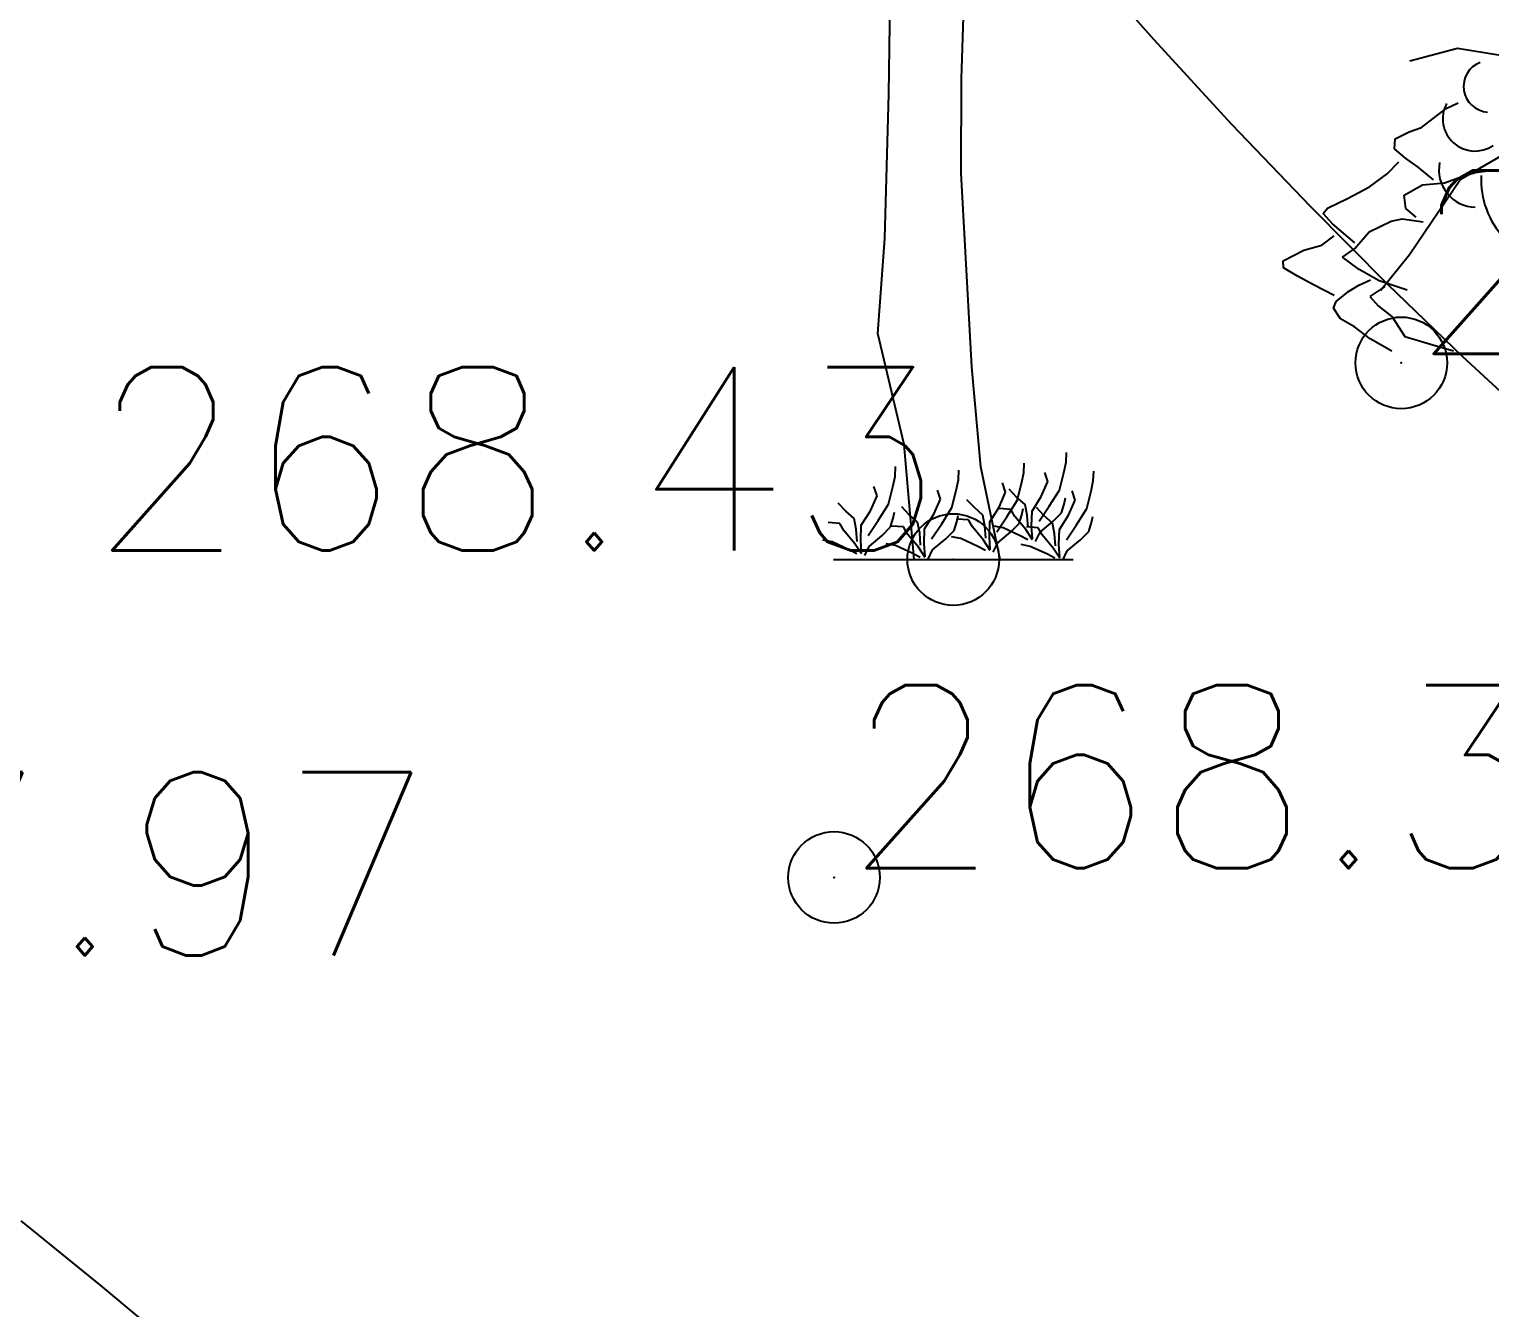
# Model space of a CAD drawing. Header units: millimetres. Extents: x 524954 to 526204, y 9523489 to 9524010.
# Drawn here: x 525397.29 to 525405.26, y 9523566.55 to 9523573.52 of the extents above; entities that cross this region are included whole.
import ezdxf
from ezdxf.enums import TextEntityAlignment as Align

# ---------------------------------------------------------------- set-up
doc = ezdxf.new("R2010")
doc.units = ezdxf.units.MM
doc.header["$PDMODE"] = 32
doc.header["$PDSIZE"] = 0.5
doc.linetypes.add('ACAD_ISO12W100', pattern=[21, 12, -3, 0, -3, 0, -3])
for name, color, linetype in [('Arbre', 34, 'ACAD_ISO12W100'), ('CN_01_00', 3, 'Continuous'), ('CN_02_00', 4, 'Continuous'), ('TopoAlt', 3, 'Continuous'), ('TOPOJIS', 7, 'Continuous')]:
    doc.layers.add(name, color=color, linetype=linetype)
doc.styles.add('Simplex 1.0', font='Simplex.shx', dxfattribs={"width": 0.99, "height": 1})

# ---------------------------------------------------------------- blocks, each defined once
blk = doc.blocks.new('TCPOINT M')
at = {"color": 0}
blk.add_point((0, 0), dxfattribs=at)
at = {"layer": 'TopoAlt', "style": 'Simplex 1.0', "width": 0.99}
blk.add_attdef('ALT', (0.15, 0.15), '', height=1, dxfattribs=at)
blk = doc.blocks.new('v088')
at = {"linetype": 'Continuous'}
for p, q in [((-2.9464, 4.9876), (-3.2062, 4.92)), ((-2.6344, 4.9381), (-2.9464, 4.9876)), ((-2.655, 4.434), (-2.9315, 4.2727)), ((-2.9315, 4.2727), (-3.209, 3.8627)), ((-3.209, 3.8627), (-3.3666, 3.6666)), ((0.0445, 2.6247), (0.064, 3.1786)), ((-0.3518, 2.5418), (-0.3436, 3.0457)), ((0.0429, 2.1085), (0.0445, 2.6247)), ((-0.3726, 1.7516), (-0.3518, 2.5418)), ((0.1022, 1.0525), (0.0429, 2.1085)), ((-0.4115, 1.2346), (-0.3726, 1.7516)), ((-0.2683, 0.6281), (-0.4115, 1.2346)), ((0.151, 0.5063), (0.1022, 1.0525)), ((-0.2127, 0), (-0.2683, 0.6281)), ((0.2565, 0), (0.151, 0.5063)), ((-0.6539, 0), (0.6539, 0))]:
    blk.add_line(p, q, dxfattribs=at)
at = {"color": 3, "linetype": 'Continuous'}
for p, q in [((-3.1435, 4.5571), (-3.0095, 4.66)), ((-3.0095, 4.66), (-2.9439, 4.6918)), ((-3.2101, 4.5328), (-3.1435, 4.5571)), ((-3.2911, 4.4407), (-3.2867, 4.4956)), ((-3.2867, 4.4956), (-3.2101, 4.5328)), ((-3.2303, 4.3905), (-3.2911, 4.4407)), ((-3.1617, 4.3413), (-3.2303, 4.3905)), ((-3.3314, 4.3035), (-3.2664, 4.3702)), ((-3.0788, 4.2707), (-3.1617, 4.3413)), ((-2.9333, 4.2859), (-2.8514, 4.3121)), ((-2.8514, 4.3121), (-2.7828, 4.3211)), ((-3.5467, 4.1705), (-3.4268, 4.2328)), ((-3.4268, 4.2328), (-3.3314, 4.3035)), ((-3.2386, 4.1877), (-3.1373, 4.2436)), ((-3.1373, 4.2436), (-3.0186, 4.2553)), ((-3.0186, 4.2553), (-2.9333, 4.2859)), ((-3.6561, 4.1174), (-3.5467, 4.1705)), ((-3.2291, 4.1152), (-3.2386, 4.1877)), ((-3.6793, 4.0872), (-3.6561, 4.1174)), ((-3.6294, 4.0317), (-3.6793, 4.0872)), ((-3.1725, 4.0683), (-3.2291, 4.1152)), ((-3.5071, 3.9275), (-3.6294, 4.0317)), ((-3.5069, 3.8964), (-3.4297, 3.988)), ((-3.4297, 3.988), (-3.3093, 4.0465)), ((-3.3093, 4.0465), (-3.2488, 4.0583)), ((-3.2488, 4.0583), (-3.1342, 4.0423)), ((-3.785, 3.8871), (-3.6878, 3.9154)), ((-3.6878, 3.9154), (-3.6208, 3.9668)), ((-3.8977, 3.8297), (-3.785, 3.8871)), ((-3.8965, 3.791), (-3.8977, 3.8297)), ((-3.5743, 3.8488), (-3.5069, 3.8964)), ((-3.4842, 3.783), (-3.5743, 3.8488)), ((-3.8209, 3.7466), (-3.8965, 3.791)), ((-3.729, 3.6966), (-3.8209, 3.7466)), ((-3.3751, 3.7197), (-3.4842, 3.783)), ((-3.6208, 3.641), (-3.729, 3.6966)), ((-3.5422, 3.6629), (-3.4847, 3.6976)), ((-3.4847, 3.6976), (-3.4223, 3.7252)), ((-3.3439, 3.6889), (-3.4261, 3.6355)), ((-3.2212, 3.6701), (-3.3751, 3.7197)), ((-3.6232, 3.5708), (-3.6087, 3.6076)), ((-3.6087, 3.6076), (-3.5422, 3.6629)), ((-3.4261, 3.6355), (-3.3805, 3.5833)), ((-3.5847, 3.5138), (-3.6232, 3.5708)), ((-3.5091, 3.4694), (-3.5847, 3.5138)), ((-3.3805, 3.5833), (-3.3028, 3.5236)), ((-3.3028, 3.5236), (-3.2344, 3.4162)), ((-3.4228, 3.4031), (-3.5091, 3.4694)), ((-3.3055, 3.337), (-3.4228, 3.4031)), ((-3.2344, 3.4162), (-3.081, 3.3703)), ((-3.081, 3.3703), (-2.9682, 3.3386)), ((0.6155, 0.5313), (0.6179, 0.5842)), ((-0.3173, 0.4544), (-0.3149, 0.5073)), ((0.0288, 0.4351), (0.0313, 0.488)), ((0.3847, 0.4736), (0.3871, 0.5265)), ((0.6034, 0.4736), (0.6155, 0.5313)), ((0.7645, 0.4303), (0.7669, 0.4832)), ((-0.4159, 0.3486), (-0.4327, 0.3991)), ((-0.3294, 0.3967), (-0.3173, 0.4544)), ((0.0168, 0.3774), (0.0288, 0.4351)), ((0.2861, 0.3678), (0.2693, 0.4183)), ((0.3486, 0.3221), (0.3726, 0.4159)), ((0.3726, 0.4159), (0.3847, 0.4736)), ((0.4808, 0.3438), (0.5169, 0.4255)), ((0.5169, 0.4255), (0.5001, 0.476)), ((0.5794, 0.3798), (0.6034, 0.4736)), ((0.7525, 0.3726), (0.7645, 0.4303)), ((-0.452, 0.2669), (-0.4159, 0.3486)), ((-0.3534, 0.3029), (-0.3294, 0.3967)), ((-0.1058, 0.2476), (-0.0697, 0.3294)), ((-0.0697, 0.3294), (-0.0865, 0.3798)), ((-0.0072, 0.2837), (0.0168, 0.3774)), ((0.1154, 0.2837), (0.0745, 0.327)), ((0.25, 0.2861), (0.2861, 0.3678)), ((0.2933, 0.2332), (0.3486, 0.3221)), ((0.3462, 0.3414), (0.3053, 0.3847)), ((0.3919, 0.3005), (0.3462, 0.3414)), ((0.4303, 0.2645), (0.4808, 0.3438)), ((0.5241, 0.2909), (0.5794, 0.3798)), ((0.6058, 0.3029), (0.6131, 0.3366)), ((0.6299, 0.2428), (0.6659, 0.3246)), ((0.6659, 0.3246), (0.6491, 0.375)), ((0.7285, 0.2789), (0.7525, 0.3726)), ((-0.5866, 0.2645), (-0.6275, 0.3077)), ((-0.5409, 0.2236), (-0.5866, 0.2645)), ((-0.5025, 0.1875), (-0.452, 0.2669)), ((-0.4087, 0.214), (-0.3534, 0.3029)), ((-0.327, 0.226), (-0.3197, 0.2596)), ((-0.2404, 0.2452), (-0.2813, 0.2885)), ((-0.1947, 0.2043), (-0.2404, 0.2452)), ((-0.1563, 0.1683), (-0.1058, 0.2476)), ((-0.0625, 0.1947), (-0.0072, 0.2837)), ((0.0192, 0.2068), (0.0264, 0.2404)), ((0.1611, 0.2428), (0.1154, 0.2837)), ((0.1731, 0.1851), (0.1611, 0.2428)), ((0.1995, 0.2068), (0.25, 0.2861)), ((0.3149, 0.2741), (0.25, 0.2789)), ((0.3366, 0.2356), (0.3149, 0.2741)), ((0.3606, 0.1971), (0.375, 0.2452)), ((0.375, 0.2452), (0.3823, 0.2789)), ((0.4039, 0.2428), (0.3919, 0.3005)), ((0.4087, 0.1755), (0.4039, 0.2428)), ((0.4279, 0.1827), (0.4303, 0.2645)), ((0.4953, 0.2404), (0.4544, 0.2837)), ((0.4688, 0.2092), (0.5241, 0.2909)), ((0.5409, 0.1995), (0.4953, 0.2404)), ((0.5457, 0.2092), (0.5914, 0.2548)), ((0.5794, 0.1635), (0.6299, 0.2428)), ((0.5914, 0.2548), (0.6058, 0.3029)), ((0.6732, 0.1899), (0.7285, 0.2789)), ((-0.6179, 0.1971), (-0.6828, 0.2019)), ((-0.5962, 0.1587), (-0.6179, 0.1971)), ((-0.5289, 0.1659), (-0.5409, 0.2236)), ((-0.5241, 0.0986), (-0.5289, 0.1659)), ((-0.5049, 0.1058), (-0.5025, 0.1875)), ((-0.464, 0.1322), (-0.4087, 0.214)), ((-0.3871, 0.1322), (-0.3414, 0.1779)), ((-0.3414, 0.1779), (-0.327, 0.226)), ((-0.2717, 0.1779), (-0.3366, 0.1827)), ((-0.25, 0.1394), (-0.2717, 0.1779)), ((-0.1827, 0.1467), (-0.1947, 0.2043)), ((-0.1587, 0.0865), (-0.1563, 0.1683)), ((-0.1178, 0.113), (-0.0625, 0.1947)), ((0.0048, 0.1587), (0.0192, 0.2068)), ((0.0841, 0.2164), (0.0192, 0.2212)), ((0.1058, 0.1779), (0.0841, 0.2164)), ((0.1659, 0.1058), (0.1058, 0.1779)), ((0.1779, 0.1178), (0.1731, 0.1851)), ((0.1971, 0.125), (0.1995, 0.2068)), ((0.2717, 0.1731), (0.2212, 0.1827)), ((0.238, 0.1515), (0.2933, 0.2332)), ((0.3654, 0.1298), (0.2717, 0.1731)), ((0.3149, 0.1515), (0.3606, 0.1971)), ((0.3967, 0.1635), (0.3366, 0.2356)), ((0.4327, 0.1082), (0.3967, 0.1635)), ((0.464, 0.1731), (0.3991, 0.1779)), ((0.4327, 0.113), (0.4279, 0.1827)), ((0.4856, 0.1346), (0.464, 0.1731)), ((0.4736, 0.1491), (0.5457, 0.2092)), ((0.5529, 0.1418), (0.5409, 0.1995)), ((0.577, 0.0817), (0.5794, 0.1635)), ((0.6179, 0.1082), (0.6732, 0.1899)), ((0.7405, 0.1539), (0.7549, 0.2019)), ((0.7549, 0.2019), (0.7621, 0.2356)), ((-0.6611, 0.0962), (-0.7116, 0.1058)), ((-0.5674, 0.0529), (-0.6611, 0.0962)), ((-0.5361, 0.0865), (-0.5962, 0.1587)), ((-0.5001, 0.0313), (-0.5361, 0.0865)), ((-0.5001, 0.0361), (-0.5049, 0.1058)), ((-0.4592, 0.0721), (-0.3871, 0.1322)), ((-0.3149, 0.0769), (-0.3654, 0.0865)), ((-0.1899, 0.0673), (-0.25, 0.1394)), ((-0.1779, 0.0793), (-0.1827, 0.1467)), ((-0.1539, 0.0168), (-0.1587, 0.0865)), ((-0.113, 0.0529), (-0.0409, 0.113)), ((-0.0409, 0.113), (0.0048, 0.1587)), ((0.0409, 0.1154), (-0.0096, 0.125)), ((0.1346, 0.0721), (0.0409, 0.1154)), ((0.2019, 0.0505), (0.1659, 0.1058)), ((0.2019, 0.0553), (0.1971, 0.125)), ((0.2188, 0.0409), (0.2428, 0.0914)), ((0.2428, 0.0914), (0.3149, 0.1515)), ((0.4063, 0.1082), (0.3654, 0.1298)), ((0.4207, 0.0721), (0.3702, 0.0817)), ((0.4496, 0.0986), (0.4736, 0.1491)), ((0.5457, 0.0625), (0.4856, 0.1346)), ((0.5578, 0.0745), (0.5529, 0.1418)), ((0.5818, 0.012), (0.577, 0.0817)), ((0.6227, 0.0481), (0.6948, 0.1082)), ((0.6948, 0.1082), (0.7405, 0.1539)), ((-0.5265, 0.0313), (-0.5674, 0.0529)), ((-0.4832, 0.0216), (-0.4592, 0.0721)), ((-0.2212, 0.0337), (-0.3149, 0.0769)), ((-0.1803, 0.012), (-0.2212, 0.0337)), ((-0.1539, 0.012), (-0.1899, 0.0673)), ((-0.137, 0.0024), (-0.113, 0.0529)), ((0.1755, 0.0505), (0.1346, 0.0721)), ((0.5145, 0.0288), (0.4207, 0.0721)), ((0.5554, 0.0072), (0.5145, 0.0288)), ((0.5818, 0.0072), (0.5457, 0.0625)), ((0.5986, -0.0024), (0.6227, 0.0481))]:
    blk.add_line(p, q, dxfattribs=at)
for centre, major_axis, start_param, end_param in [((-2.774, 4.7815), (-0.099, 0.099), -0.421529, 2.292047), ((-2.8514, 4.6047), (-0.1246, 0.1246), 0.293965, 2.957824), ((-2.8441, 4.3258), (-0.1445, 0.1445), 0.590553, 2.325666), ((-2.352, 4.2724), (0.3298, 0.3298), 2.307735, 3.914618)]:
    blk.add_ellipse(centre, major_axis=major_axis, ratio=1, start_param=start_param, end_param=end_param, dxfattribs=at)

msp = doc.modelspace()

# ---------------------------------------------------------------- linework, layer by layer
at = {"layer": 'CN_01_00', "elevation": 269, "flags": 128}
msp.add_lwpolyline([(525403.0082, 9523573.9406), (525403.4231, 9523573.4707), (525403.8493, 9523573.0071), (525404.2781, 9523572.5585), (525404.7009, 9523572.1334), (525405.1102, 9523571.739), (525405.5033, 9523571.3761)], dxfattribs=at)
at = {"layer": 'CN_02_00', "elevation": 268, "flags": 128}
msp.add_lwpolyline([(525397.2432, 9523567.0214), (525397.6772, 9523566.6685), (525398.1184, 9523566.3009)], dxfattribs=at)

# ---------------------------------------------------------------- block references
at = {"layer": 'Arbre'}
for p in [(525402.331, 9523570.63), (525408.03, 9523568.431)]:
    msp.add_blockref('v088', p, dxfattribs=at)
at = {"layer": 'TOPOJIS'}
ref = msp.add_blockref('TCPOINT M', (525404.7763, 9523571.7035, 268.96), dxfattribs=at)
ref.add_attrib('ALT', '268.96', (525404.8263, 9523571.7535, 268.96), dxfattribs={"layer": 'TopoAlt', "height": 1, "style": 'Simplex 1.0', "width": 0.99})
ref = msp.add_blockref('TCPOINT M', (525402.3311, 9523570.6302, 268.43), dxfattribs=at)
ref.add_attrib('ALT', '268.43', dxfattribs={"layer": 'TopoAlt', "height": 1, "style": 'Simplex 1.0', "width": 0.99}).set_placement((525402.2811, 9523570.6802, 268.43), align=Align.RIGHT)
ref = msp.add_blockref('TCPOINT M', (525401.6805, 9523568.8954, 268.3), dxfattribs=at)
ref.add_attrib('ALT', '268.30', (525401.7305, 9523568.9454, 268.3), dxfattribs={"layer": 'TopoAlt', "height": 1, "style": 'Simplex 1.0', "width": 0.99})
ref = msp.add_blockref('TCPOINT M', (525394.7838, 9523568.4201, 267.97), dxfattribs=at)
ref.add_attrib('ALT', '267.97', (525394.8338, 9523568.4701, 267.97), dxfattribs={"layer": 'TopoAlt', "height": 1, "style": 'Simplex 1.0', "width": 0.99})

doc.saveas('drawing.dxf')
